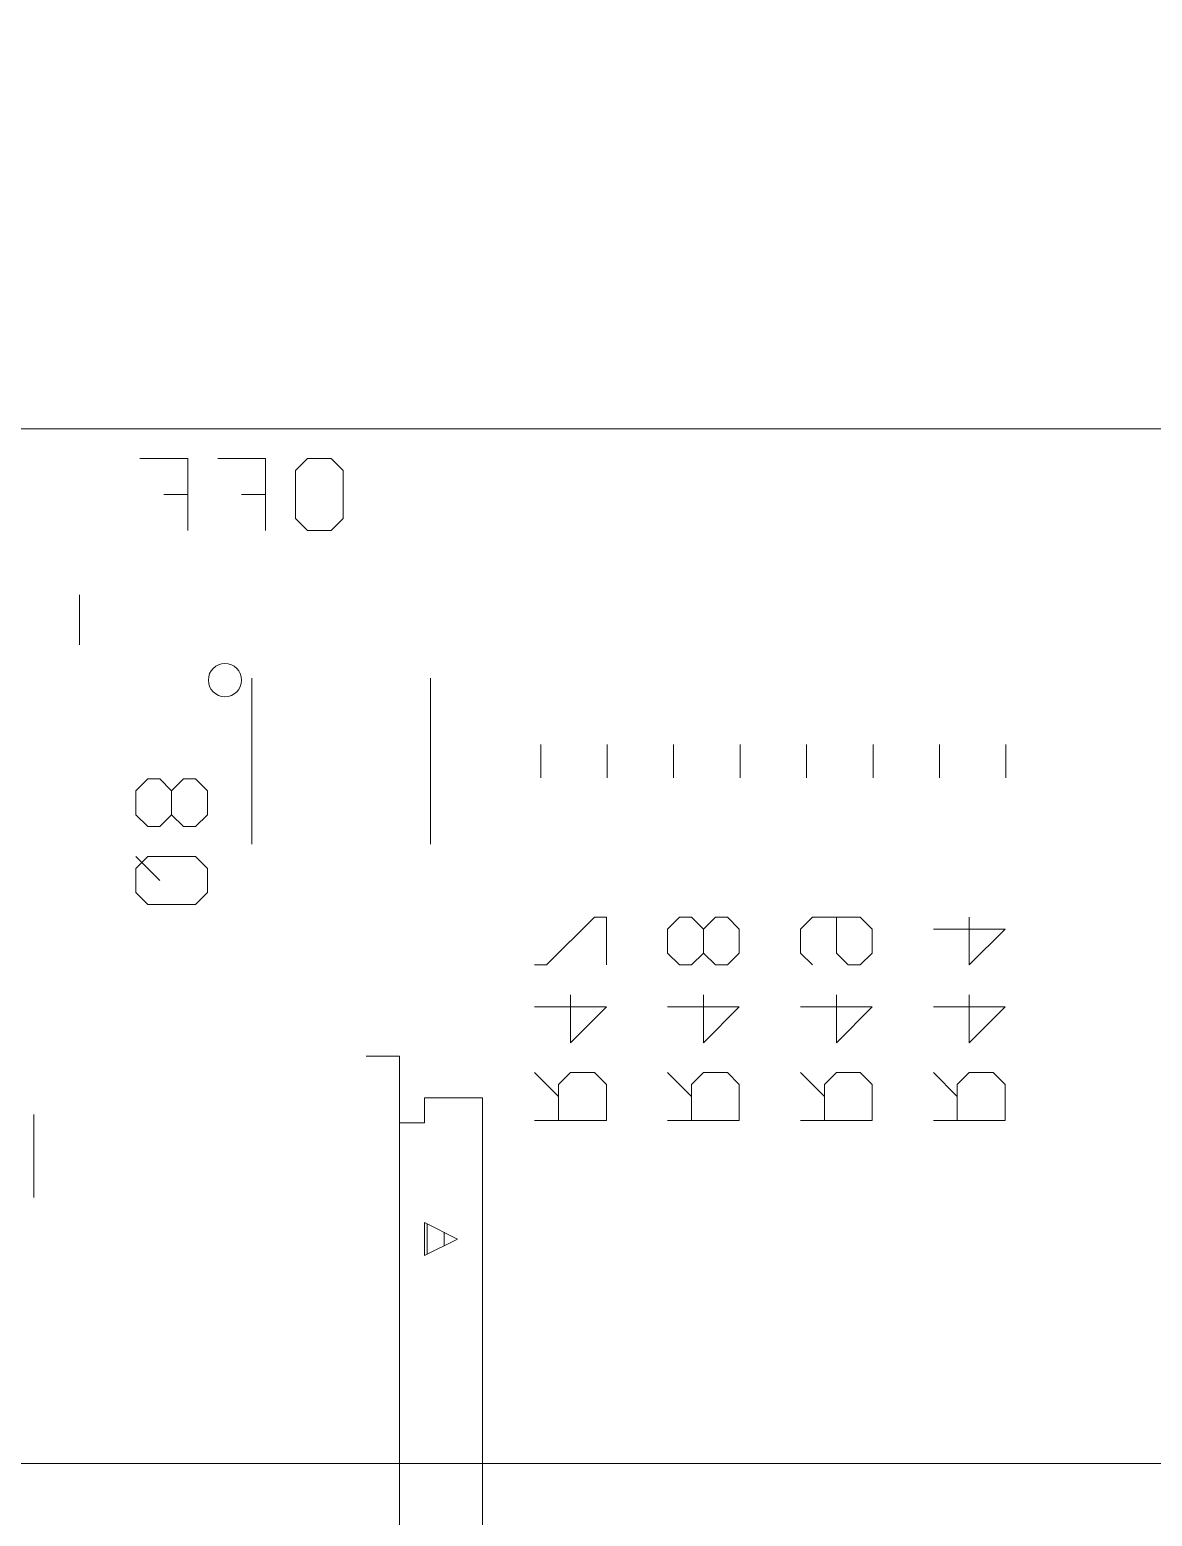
# Model space of a CAD drawing. Header units: millimetres. Extents: x -300 to -177, y 79 to 147.
# Drawn here: x -233.86 to -220.34, y 129.58 to 147.47 of the extents above; entities that cross this region are included whole.
import ezdxf

# ---------------------------------------------------------------- set-up
doc = ezdxf.new("R2010")
doc.units = ezdxf.units.MM
doc.header["$MEASUREMENT"] = 0
doc.layers.add('cut', color=7, linetype='Continuous')
doc.layers.add('reference', color=7, linetype='Continuous')

msp = doc.modelspace()

# ---------------------------------------------------------------- linework, layer by layer
at = {"layer": 'cut', "color": 250, "lineweight": 9}
for points, knots in [([(-197.1254, 145.9896), (-197.1254, 145.9896), (-196.2554, 145.7996), (-196.2554, 145.7996), (-196.2554, 145.7996), (-196.2554, 145.7996), (-195.5054, 145.6396), (-195.5054, 145.6396), (-195.5054, 145.6396), (-195.5054, 145.6396), (-194.3554, 145.3596), (-194.3554, 145.3596), (-194.3554, 145.3596), (-194.3554, 145.3596), (-193.5554, 145.1596), (-193.5554, 145.1596), (-193.5554, 145.1596), (-192.4998, 144.849), (-191.6513, 144.6358), (-190.6654, 144.3496), (-190.6654, 144.3496), (-190.6654, 144.3496), (-189.4954, 143.9796), (-189.4954, 143.9796), (-189.4954, 143.9796), (-189.4954, 143.9796), (-188.5654, 143.6796), (-188.5654, 143.6796), (-188.5654, 143.6796), (-188.5654, 143.6796), (-187.8954, 143.4496), (-187.8954, 143.4496), (-187.8954, 143.4496), (-187.8954, 143.4496), (-187.3354, 143.2596), (-187.3354, 143.2596), (-187.3354, 143.2596), (-186.4341, 142.9285), (-185.1783, 142.4534), (-184.3154, 142.1096), (-184.3154, 142.1096), (-184.3154, 142.1096), (-183.7054, 141.8596), (-183.7054, 141.8596), (-183.7054, 141.8596), (-183.7054, 141.8596), (-182.8354, 141.4896), (-182.8354, 141.4896), (-182.8354, 141.4896), (-182.8354, 141.4896), (-181.8254, 141.0496), (-181.8254, 141.0496), (-181.8254, 141.0496), (-181.8254, 141.0496), (-180.9854, 140.6696), (-180.9854, 140.6696), (-180.9854, 140.6696), (-180.6379, 140.5092), (-178.9287, 139.6762), (-178.9117, 139.6665), (-178.9117, 139.6665), (-177.959, 139.1488), (-177.3314, 138.1622), (-177.3054, 137.0696), (-177.3054, 137.0696), (-177.3054, 137.0696), (-177.3055, 88.4696), (-177.3055, 88.4696), (-177.3055, 88.4696), (-177.3055, 83.499), (-181.3349, 79.4696), (-186.3054, 79.4696), (-186.3054, 79.4696), (-186.3054, 79.4696), (-276.0913, 79.4696), (-276.0913, 79.4696), (-276.0913, 79.4696), (-276.3565, 79.4696), (-276.6108, 79.575), (-276.7984, 79.7625), (-276.7984, 79.7625), (-276.7984, 79.7625), (-276.9125, 79.8767), (-276.9125, 79.8767), (-276.9125, 79.8767), (-277.1001, 80.0642), (-277.3544, 80.1696), (-277.6197, 80.1696), (-277.6197, 80.1696), (-277.6197, 80.1696), (-285.9913, 80.1696), (-285.9913, 80.1696), (-285.9913, 80.1696), (-286.2565, 80.1696), (-286.5108, 80.0642), (-286.6984, 79.8767), (-286.6984, 79.8767), (-286.6984, 79.8767), (-286.8125, 79.7625), (-286.8125, 79.7625), (-286.8125, 79.7625), (-287.0001, 79.575), (-287.2544, 79.4696), (-287.5197, 79.4696), (-287.5197, 79.4696), (-287.5197, 79.4696), (-287.9055, 79.4696), (-287.9055, 79.4696), (-287.9055, 79.4696), (-290.2924, 79.4696), (-292.5816, 80.4178), (-294.2694, 82.1056), (-294.2694, 82.1056), (-295.9572, 83.7935), (-296.9055, 86.0827), (-296.9055, 88.4696), (-296.9055, 88.4696), (-296.9055, 88.4696), (-296.9054, 137.0697), (-296.9054, 137.0697), (-296.9054, 137.0697), (-296.8795, 138.1622), (-296.2519, 139.1554), (-295.2992, 139.6665), (-295.2992, 139.6665), (-294.1017, 140.3089), (-293.8755, 140.3696), (-293.2255, 140.6696), (-293.2255, 140.6696), (-293.2255, 140.6696), (-292.3855, 141.0496), (-292.3855, 141.0496), (-292.3855, 141.0496), (-292.3855, 141.0496), (-291.3755, 141.4896), (-291.3755, 141.4896), (-291.3755, 141.4896), (-291.3755, 141.4896), (-290.5055, 141.8596), (-290.5055, 141.8596), (-290.5055, 141.8596), (-290.5055, 141.8596), (-289.8955, 142.1096), (-289.8955, 142.1096), (-289.8955, 142.1096), (-289.0049, 142.4644), (-287.8148, 142.9145), (-286.8755, 143.2596), (-286.8755, 143.2596), (-286.8755, 143.2596), (-286.3155, 143.4496), (-286.3155, 143.4496), (-286.3155, 143.4496), (-286.3155, 143.4496), (-285.6455, 143.6796), (-285.6455, 143.6796), (-285.6455, 143.6796), (-285.6455, 143.6796), (-284.7155, 143.9796), (-284.7155, 143.9796), (-284.7155, 143.9796), (-284.7155, 143.9796), (-283.5455, 144.3496), (-283.5455, 144.3496), (-283.5455, 144.3496), (-282.5597, 144.6358), (-281.7105, 144.8493), (-280.6555, 145.1596), (-280.6555, 145.1596), (-280.6555, 145.1596), (-279.8555, 145.3596), (-279.8555, 145.3596), (-279.8555, 145.3596), (-279.8555, 145.3596), (-278.7055, 145.6396), (-278.7055, 145.6396), (-278.7055, 145.6396), (-278.7055, 145.6396), (-277.9555, 145.7996), (-277.9555, 145.7996), (-277.9555, 145.7996), (-277.9555, 145.7996), (-277.0855, 145.9896), (-277.0855, 145.9896), (-277.0855, 145.9896), (-276.4395, 146.1317), (-274.7135, 146.4389), (-273.9055, 146.5696), (-273.9055, 146.5696), (-273.9055, 146.5696), (-272.9855, 146.7096), (-272.9855, 146.7096), (-272.9855, 146.7096), (-272.9855, 146.7096), (-272.1055, 146.8396), (-272.1055, 146.8396), (-272.1055, 146.8396), (-272.1055, 146.8396), (-270.9155, 146.9896), (-270.9155, 146.9896), (-270.9155, 146.9896), (-269.7953, 147.1262), (-268.5842, 147.2062), (-267.3855, 147.3296), (-267.3855, 147.3296), (-267.3855, 147.3296), (-266.4855, 147.3896), (-266.4855, 147.3896), (-266.4855, 147.3896), (-266.4855, 147.3896), (-264.9055, 147.4696), (-264.9055, 147.4696), (-264.9055, 147.4696), (-264.9055, 147.4696), (-262.6055, 147.4696), (-262.6055, 147.4696), (-262.6055, 147.4696), (-261.8098, 147.4696), (-261.0467, 147.1535), (-260.4841, 146.5909), (-260.4841, 146.5909), (-259.9215, 146.0283), (-259.6055, 145.2652), (-259.6055, 144.4696), (-259.6055, 144.4696), (-259.6055, 143.9922), (-259.4158, 143.5344), (-259.0782, 143.1968), (-259.0782, 143.1968), (-258.7407, 142.8592), (-258.2828, 142.6696), (-257.8055, 142.6696), (-257.8055, 142.6696), (-257.8055, 142.6696), (-216.4054, 142.6696), (-216.4054, 142.6696), (-216.4054, 142.6696), (-215.4113, 142.6696), (-214.6055, 143.4755), (-214.6054, 144.4696), (-214.6054, 144.4696), (-214.6054, 145.2652), (-214.2894, 146.0283), (-213.7268, 146.5909), (-213.7268, 146.5909), (-213.1642, 147.1535), (-212.4011, 147.4696), (-211.6054, 147.4696), (-211.6054, 147.4696), (-211.6054, 147.4696), (-209.3054, 147.4696), (-209.3054, 147.4696), (-209.3054, 147.4696), (-209.3054, 147.4696), (-207.7254, 147.3896), (-207.7254, 147.3896), (-207.7254, 147.3896), (-207.7254, 147.3896), (-206.8254, 147.3296), (-206.8254, 147.3296), (-206.8254, 147.3296), (-205.6281, 147.2065), (-204.4149, 147.1261), (-203.2954, 146.9896), (-203.2954, 146.9896), (-203.2954, 146.9896), (-202.1054, 146.8396), (-202.1054, 146.8396), (-202.1054, 146.8396), (-202.1054, 146.8396), (-201.2254, 146.7096), (-201.2254, 146.7096), (-201.2254, 146.7096), (-201.2254, 146.7096), (-200.3054, 146.5696), (-200.3054, 146.5696), (-200.3054, 146.5696), (-199.4976, 146.4389), (-197.771, 146.1316), (-197.1254, 145.9896)], [0, 0, 0, 0, 0.0140845, 0.0140845, 0.0140845, 0.0140845, 0.028169, 0.028169, 0.028169, 0.028169, 0.0422535, 0.0422535, 0.0422535, 0.0422535, 0.056338, 0.056338, 0.056338, 0.056338, 0.0704225, 0.0704225, 0.0704225, 0.0704225, 0.084507, 0.084507, 0.084507, 0.084507, 0.0985915, 0.0985915, 0.0985915, 0.0985915, 0.1126761, 0.1126761, 0.1126761, 0.1126761, 0.1267606, 0.1267606, 0.1267606, 0.1267606, 0.1408451, 0.1408451, 0.1408451, 0.1408451, 0.1549296, 0.1549296, 0.1549296, 0.1549296, 0.1690141, 0.1690141, 0.1690141, 0.1690141, 0.1830986, 0.1830986, 0.1830986, 0.1830986, 0.1971831, 0.1971831, 0.1971831, 0.1971831, 0.2112676, 0.2112676, 0.2112676, 0.2112676, 0.2253521, 0.2253521, 0.2253521, 0.2253521, 0.2394366, 0.2394366, 0.2394366, 0.2394366, 0.2535211, 0.2535211, 0.2535211, 0.2535211, 0.2676056, 0.2676056, 0.2676056, 0.2676056, 0.2816901, 0.2816901, 0.2816901, 0.2816901, 0.2957746, 0.2957746, 0.2957746, 0.2957746, 0.3098592, 0.3098592, 0.3098592, 0.3098592, 0.3239437, 0.3239437, 0.3239437, 0.3239437, 0.3380282, 0.3380282, 0.3380282, 0.3380282, 0.3521127, 0.3521127, 0.3521127, 0.3521127, 0.3661972, 0.3661972, 0.3661972, 0.3661972, 0.3802817, 0.3802817, 0.3802817, 0.3802817, 0.3943662, 0.3943662, 0.3943662, 0.3943662, 0.4084507, 0.4084507, 0.4084507, 0.4084507, 0.4225352, 0.4225352, 0.4225352, 0.4225352, 0.4366197, 0.4366197, 0.4366197, 0.4366197, 0.4507042, 0.4507042, 0.4507042, 0.4507042, 0.4647887, 0.4647887, 0.4647887, 0.4647887, 0.4788732, 0.4788732, 0.4788732, 0.4788732, 0.4929577, 0.4929577, 0.4929577, 0.4929577, 0.5070423, 0.5070423, 0.5070423, 0.5070423, 0.5211268, 0.5211268, 0.5211268, 0.5211268, 0.5352113, 0.5352113, 0.5352113, 0.5352113, 0.5492958, 0.5492958, 0.5492958, 0.5492958, 0.5633803, 0.5633803, 0.5633803, 0.5633803, 0.5774648, 0.5774648, 0.5774648, 0.5774648, 0.5915493, 0.5915493, 0.5915493, 0.5915493, 0.6056338, 0.6056338, 0.6056338, 0.6056338, 0.6197183, 0.6197183, 0.6197183, 0.6197183, 0.6338028, 0.6338028, 0.6338028, 0.6338028, 0.6478873, 0.6478873, 0.6478873, 0.6478873, 0.6619718, 0.6619718, 0.6619718, 0.6619718, 0.6760563, 0.6760563, 0.6760563, 0.6760563, 0.6901408, 0.6901408, 0.6901408, 0.6901408, 0.7042254, 0.7042254, 0.7042254, 0.7042254, 0.7183099, 0.7183099, 0.7183099, 0.7183099, 0.7323944, 0.7323944, 0.7323944, 0.7323944, 0.7464789, 0.7464789, 0.7464789, 0.7464789, 0.7605634, 0.7605634, 0.7605634, 0.7605634, 0.7746479, 0.7746479, 0.7746479, 0.7746479, 0.7887324, 0.7887324, 0.7887324, 0.7887324, 0.8028169, 0.8028169, 0.8028169, 0.8028169, 0.8169014, 0.8169014, 0.8169014, 0.8169014, 0.8309859, 0.8309859, 0.8309859, 0.8309859, 0.8450704, 0.8450704, 0.8450704, 0.8450704, 0.8591549, 0.8591549, 0.8591549, 0.8591549, 0.8732394, 0.8732394, 0.8732394, 0.8732394, 0.8873239, 0.8873239, 0.8873239, 0.8873239, 0.9014085, 0.9014085, 0.9014085, 0.9014085, 0.915493, 0.915493, 0.915493, 0.915493, 0.9295775, 0.9295775, 0.9295775, 0.9295775, 0.943662, 0.943662, 0.943662, 0.943662, 0.9577465, 0.9577465, 0.9577465, 0.9577465, 0.971831, 0.971831, 0.971831, 0.971831, 1, 1, 1, 1]), ([(-212.6295, 138.2195), (-212.6295, 138.2195), (-212.2813, 138.2195), (-212.2813, 138.2195), (-212.2813, 138.2195), (-211.9095, 138.2195), (-211.6054, 137.9154), (-211.6054, 137.5436), (-211.6054, 137.5436), (-211.6054, 137.5436), (-211.6054, 129.4883), (-211.6054, 129.4883), (-211.6054, 129.4883), (-211.6054, 129.4583), (-211.6075, 129.4287), (-211.6113, 129.3997), (-211.6113, 129.3997), (-211.6075, 129.3657), (-211.6054, 129.3312), (-211.6054, 129.2963), (-211.6054, 129.2963), (-211.6054, 129.2963), (-211.6054, 97.6427), (-211.6054, 97.6427), (-211.6054, 97.6427), (-211.6054, 97.1349), (-212.0208, 96.7195), (-212.5286, 96.7195), (-212.5286, 96.7195), (-212.5286, 96.7195), (-261.6822, 96.7195), (-261.6822, 96.7195), (-261.6822, 96.7195), (-262.19, 96.7195), (-262.6054, 97.1349), (-262.6054, 97.6427), (-262.6054, 97.6427), (-262.6054, 97.6427), (-262.6054, 129.2963), (-262.6054, 129.2963), (-262.6054, 129.2963), (-262.6054, 129.8041), (-262.19, 130.2195), (-261.6822, 130.2195), (-261.6822, 130.2195), (-261.6822, 130.2195), (-213.3054, 130.2195), (-213.3054, 130.2195), (-213.3054, 130.2195), (-213.3054, 130.2195), (-213.3054, 137.5436), (-213.3054, 137.5436), (-213.3054, 137.5436), (-213.3054, 137.9154), (-213.0013, 138.2195), (-212.6295, 138.2195)], [0, 0, 0, 0, 0.0666667, 0.0666667, 0.0666667, 0.0666667, 0.1333333, 0.1333333, 0.1333333, 0.1333333, 0.2, 0.2, 0.2, 0.2, 0.2666667, 0.2666667, 0.2666667, 0.2666667, 0.3333333, 0.3333333, 0.3333333, 0.3333333, 0.4, 0.4, 0.4, 0.4, 0.4666667, 0.4666667, 0.4666667, 0.4666667, 0.5333333, 0.5333333, 0.5333333, 0.5333333, 0.6, 0.6, 0.6, 0.6, 0.6666667, 0.6666667, 0.6666667, 0.6666667, 0.7333333, 0.7333333, 0.7333333, 0.7333333, 0.8, 0.8, 0.8, 0.8, 0.8666667, 0.8666667, 0.8666667, 0.8666667, 1, 1, 1, 1])]:
    msp.add_open_spline(points, degree=3, knots=knots, dxfattribs=at)
at = {"layer": 'reference', "color": 242, "lineweight": 9}
for points in [[(-231.9526, 142.3101), (-231.9526, 142.3101), (-232.529, 142.3101), (-232.529, 142.3101)], [(-231.9526, 141.4458), (-231.9526, 141.4458), (-231.9526, 142.3101), (-231.9526, 142.3101)], [(-231.0171, 142.3101), (-231.0171, 142.3101), (-231.5933, 142.3101), (-231.5933, 142.3101)], [(-231.0171, 141.4458), (-231.0171, 141.4458), (-231.0171, 142.3101), (-231.0171, 142.3101)], [(-230.6578, 142.1661), (-230.6578, 142.1661), (-230.5138, 142.3101), (-230.5138, 142.3101)], [(-230.5138, 142.3101), (-230.5138, 142.3101), (-230.2257, 142.3101), (-230.2257, 142.3101)], [(-230.2257, 142.3101), (-230.2257, 142.3101), (-230.0816, 142.1661), (-230.0816, 142.1661)], [(-230.6578, 141.5899), (-230.6578, 141.5899), (-230.6578, 142.1661), (-230.6578, 142.1661)], [(-230.0816, 142.1661), (-230.0816, 142.1661), (-230.0816, 141.5899), (-230.0816, 141.5899)], [(-231.9526, 141.878), (-231.9526, 141.878), (-232.2407, 141.878), (-232.2407, 141.878)], [(-231.0171, 141.878), (-231.0171, 141.878), (-231.3052, 141.878), (-231.3052, 141.878)], [(-230.5138, 141.4458), (-230.5138, 141.4458), (-230.6578, 141.5899), (-230.6578, 141.5899)], [(-230.0816, 141.5899), (-230.0816, 141.5899), (-230.2257, 141.4458), (-230.2257, 141.4458)], [(-230.2257, 141.4458), (-230.2257, 141.4458), (-230.5138, 141.4458), (-230.5138, 141.4458)], [(-233.2554, 140.6696), (-233.2554, 140.6696), (-233.2554, 140.0696), (-233.2554, 140.0696)], [(-231.1804, 137.6696), (-231.1804, 137.6696), (-231.1804, 139.6696), (-231.1804, 139.6696)], [(-229.0304, 137.6696), (-229.0304, 137.6696), (-229.0304, 139.6696), (-229.0304, 139.6696)], [(-227.7054, 138.8696), (-227.7054, 138.8696), (-227.7054, 138.4696), (-227.7054, 138.4696)], [(-226.9054, 138.8696), (-226.9054, 138.8696), (-226.9054, 138.4696), (-226.9054, 138.4696)], [(-226.1054, 138.8696), (-226.1054, 138.8696), (-226.1054, 138.4696), (-226.1054, 138.4696)], [(-225.3054, 138.8696), (-225.3054, 138.8696), (-225.3054, 138.4696), (-225.3054, 138.4696)], [(-224.5054, 138.8696), (-224.5054, 138.8696), (-224.5054, 138.4696), (-224.5054, 138.4696)], [(-223.7054, 138.8696), (-223.7054, 138.8696), (-223.7054, 138.4696), (-223.7054, 138.4696)], [(-222.9054, 138.8696), (-222.9054, 138.8696), (-222.9054, 138.4696), (-222.9054, 138.4696)], [(-222.1054, 138.8696), (-222.1054, 138.8696), (-222.1054, 138.4696), (-222.1054, 138.4696)], [(-232.4351, 138.4576), (-232.4351, 138.4576), (-232.5792, 138.3135), (-232.5792, 138.3135)], [(-232.2911, 138.4576), (-232.2911, 138.4576), (-232.4351, 138.4576), (-232.4351, 138.4576)], [(-232.147, 138.3135), (-232.147, 138.3135), (-232.2911, 138.4576), (-232.2911, 138.4576)], [(-232.003, 138.4576), (-232.003, 138.4576), (-232.147, 138.3135), (-232.147, 138.3135)], [(-231.8589, 138.4576), (-231.8589, 138.4576), (-232.003, 138.4576), (-232.003, 138.4576)], [(-231.7148, 138.3135), (-231.7148, 138.3135), (-231.8589, 138.4576), (-231.8589, 138.4576)], [(-232.5792, 138.3135), (-232.5792, 138.3135), (-232.5792, 138.0254), (-232.5792, 138.0254)], [(-232.147, 138.0254), (-232.147, 138.0254), (-232.147, 138.3135), (-232.147, 138.3135)], [(-231.7148, 138.0254), (-231.7148, 138.0254), (-231.7148, 138.3135), (-231.7148, 138.3135)], [(-232.5792, 138.0254), (-232.5792, 138.0254), (-232.4351, 137.8813), (-232.4351, 137.8813)], [(-232.2911, 137.8813), (-232.2911, 137.8813), (-232.147, 138.0254), (-232.147, 138.0254)], [(-232.147, 138.0254), (-232.147, 138.0254), (-232.003, 137.8813), (-232.003, 137.8813)], [(-231.8589, 137.8813), (-231.8589, 137.8813), (-231.7148, 138.0254), (-231.7148, 138.0254)], [(-232.4351, 137.8813), (-232.4351, 137.8813), (-232.2911, 137.8813), (-232.2911, 137.8813)], [(-232.003, 137.8813), (-232.003, 137.8813), (-231.8589, 137.8813), (-231.8589, 137.8813)], [(-232.4351, 137.522), (-232.4351, 137.522), (-232.5792, 137.378), (-232.5792, 137.378)], [(-232.2911, 137.2339), (-232.2911, 137.2339), (-232.5792, 137.522), (-232.5792, 137.522)], [(-232.5792, 137.378), (-232.5792, 137.378), (-232.5792, 137.0899), (-232.5792, 137.0899)], [(-231.8589, 137.522), (-231.8589, 137.522), (-232.4351, 137.522), (-232.4351, 137.522)], [(-231.7148, 137.378), (-231.7148, 137.378), (-231.8589, 137.522), (-231.8589, 137.522)], [(-231.7148, 137.0899), (-231.7148, 137.0899), (-231.7148, 137.378), (-231.7148, 137.378)], [(-232.5792, 137.0899), (-232.5792, 137.0899), (-232.4351, 136.9458), (-232.4351, 136.9458)], [(-231.8589, 136.9458), (-231.8589, 136.9458), (-231.7148, 137.0899), (-231.7148, 137.0899)], [(-232.4351, 136.9458), (-232.4351, 136.9458), (-231.8589, 136.9458), (-231.8589, 136.9458)], [(-227.0589, 136.7931), (-227.0589, 136.7931), (-227.6351, 136.2168), (-227.6351, 136.2168)], [(-226.9149, 136.7931), (-226.9149, 136.7931), (-227.0589, 136.7931), (-227.0589, 136.7931)], [(-226.9149, 136.2168), (-226.9149, 136.2168), (-226.9149, 136.7931), (-226.9149, 136.7931)], [(-226.0351, 136.7931), (-226.0351, 136.7931), (-226.1792, 136.649), (-226.1792, 136.649)], [(-226.1792, 136.649), (-226.1792, 136.649), (-226.1792, 136.3609), (-226.1792, 136.3609)], [(-225.8911, 136.7931), (-225.8911, 136.7931), (-226.0351, 136.7931), (-226.0351, 136.7931)], [(-225.747, 136.649), (-225.747, 136.649), (-225.8911, 136.7931), (-225.8911, 136.7931)], [(-225.603, 136.7931), (-225.603, 136.7931), (-225.747, 136.649), (-225.747, 136.649)], [(-225.747, 136.3609), (-225.747, 136.3609), (-225.747, 136.649), (-225.747, 136.649)], [(-225.4589, 136.7931), (-225.4589, 136.7931), (-225.603, 136.7931), (-225.603, 136.7931)], [(-225.3149, 136.649), (-225.3149, 136.649), (-225.4589, 136.7931), (-225.4589, 136.7931)], [(-225.3149, 136.3609), (-225.3149, 136.3609), (-225.3149, 136.649), (-225.3149, 136.649)], [(-224.5792, 136.649), (-224.5792, 136.649), (-224.4351, 136.7931), (-224.4351, 136.7931)], [(-224.5792, 136.3609), (-224.5792, 136.3609), (-224.5792, 136.649), (-224.5792, 136.649)], [(-224.4351, 136.7931), (-224.4351, 136.7931), (-223.8589, 136.7931), (-223.8589, 136.7931)], [(-224.147, 136.3609), (-224.147, 136.3609), (-224.147, 136.7931), (-224.147, 136.7931)], [(-223.8589, 136.7931), (-223.8589, 136.7931), (-223.7149, 136.649), (-223.7149, 136.649)], [(-223.7149, 136.649), (-223.7149, 136.649), (-223.7149, 136.3609), (-223.7149, 136.3609)], [(-222.9792, 136.649), (-222.9792, 136.649), (-222.1149, 136.649), (-222.1149, 136.649)], [(-222.547, 136.2168), (-222.547, 136.2168), (-222.547, 136.7931), (-222.547, 136.7931)], [(-222.1149, 136.649), (-222.1149, 136.649), (-222.547, 136.2168), (-222.547, 136.2168)], [(-226.1792, 136.3609), (-226.1792, 136.3609), (-226.0351, 136.2168), (-226.0351, 136.2168)], [(-225.8911, 136.2168), (-225.8911, 136.2168), (-225.747, 136.3609), (-225.747, 136.3609)], [(-225.747, 136.3609), (-225.747, 136.3609), (-225.603, 136.2168), (-225.603, 136.2168)], [(-225.4589, 136.2168), (-225.4589, 136.2168), (-225.3149, 136.3609), (-225.3149, 136.3609)], [(-224.4351, 136.2168), (-224.4351, 136.2168), (-224.5792, 136.3609), (-224.5792, 136.3609)], [(-224.003, 136.2168), (-224.003, 136.2168), (-224.147, 136.3609), (-224.147, 136.3609)], [(-223.7149, 136.3609), (-223.7149, 136.3609), (-223.8589, 136.2168), (-223.8589, 136.2168)], [(-227.6351, 136.2168), (-227.6351, 136.2168), (-227.7792, 136.2168), (-227.7792, 136.2168)], [(-226.0351, 136.2168), (-226.0351, 136.2168), (-225.8911, 136.2168), (-225.8911, 136.2168)], [(-225.603, 136.2168), (-225.603, 136.2168), (-225.4589, 136.2168), (-225.4589, 136.2168)], [(-223.8589, 136.2168), (-223.8589, 136.2168), (-224.003, 136.2168), (-224.003, 136.2168)], [(-227.347, 135.2813), (-227.347, 135.2813), (-227.347, 135.8575), (-227.347, 135.8575)], [(-225.747, 135.2813), (-225.747, 135.2813), (-225.747, 135.8575), (-225.747, 135.8575)], [(-224.147, 135.2813), (-224.147, 135.2813), (-224.147, 135.8575), (-224.147, 135.8575)], [(-222.547, 135.2813), (-222.547, 135.2813), (-222.547, 135.8575), (-222.547, 135.8575)], [(-227.7792, 135.7135), (-227.7792, 135.7135), (-226.9149, 135.7135), (-226.9149, 135.7135)], [(-226.9149, 135.7135), (-226.9149, 135.7135), (-227.347, 135.2813), (-227.347, 135.2813)], [(-226.1792, 135.7135), (-226.1792, 135.7135), (-225.3149, 135.7135), (-225.3149, 135.7135)], [(-225.3149, 135.7135), (-225.3149, 135.7135), (-225.747, 135.2813), (-225.747, 135.2813)], [(-224.5792, 135.7135), (-224.5792, 135.7135), (-223.7149, 135.7135), (-223.7149, 135.7135)], [(-223.7149, 135.7135), (-223.7149, 135.7135), (-224.147, 135.2813), (-224.147, 135.2813)], [(-222.9792, 135.7135), (-222.9792, 135.7135), (-222.1149, 135.7135), (-222.1149, 135.7135)], [(-222.1149, 135.7135), (-222.1149, 135.7135), (-222.547, 135.2813), (-222.547, 135.2813)], [(-229.8054, 135.1196), (-229.8054, 135.1196), (-229.4054, 135.1196), (-229.4054, 135.1196)], [(-229.4054, 135.1196), (-229.4054, 135.1196), (-229.4054, 134.3196), (-229.4054, 134.3196)], [(-227.4911, 134.6339), (-227.4911, 134.6339), (-227.7792, 134.922), (-227.7792, 134.922)], [(-227.347, 134.922), (-227.347, 134.922), (-227.4911, 134.778), (-227.4911, 134.778)], [(-227.0589, 134.922), (-227.0589, 134.922), (-227.347, 134.922), (-227.347, 134.922)], [(-226.9149, 134.778), (-226.9149, 134.778), (-227.0589, 134.922), (-227.0589, 134.922)], [(-225.8911, 134.6339), (-225.8911, 134.6339), (-226.1792, 134.922), (-226.1792, 134.922)], [(-225.747, 134.922), (-225.747, 134.922), (-225.8911, 134.778), (-225.8911, 134.778)], [(-225.4589, 134.922), (-225.4589, 134.922), (-225.747, 134.922), (-225.747, 134.922)], [(-225.3149, 134.778), (-225.3149, 134.778), (-225.4589, 134.922), (-225.4589, 134.922)], [(-224.2911, 134.6339), (-224.2911, 134.6339), (-224.5792, 134.922), (-224.5792, 134.922)], [(-224.147, 134.922), (-224.147, 134.922), (-224.2911, 134.778), (-224.2911, 134.778)], [(-223.8589, 134.922), (-223.8589, 134.922), (-224.147, 134.922), (-224.147, 134.922)], [(-223.7149, 134.778), (-223.7149, 134.778), (-223.8589, 134.922), (-223.8589, 134.922)], [(-222.6911, 134.6339), (-222.6911, 134.6339), (-222.9792, 134.922), (-222.9792, 134.922)], [(-222.547, 134.922), (-222.547, 134.922), (-222.6911, 134.778), (-222.6911, 134.778)], [(-222.2589, 134.922), (-222.2589, 134.922), (-222.547, 134.922), (-222.547, 134.922)], [(-222.1149, 134.778), (-222.1149, 134.778), (-222.2589, 134.922), (-222.2589, 134.922)], [(-227.4911, 134.778), (-227.4911, 134.778), (-227.4911, 134.3458), (-227.4911, 134.3458)], [(-226.9149, 134.3458), (-226.9149, 134.3458), (-226.9149, 134.778), (-226.9149, 134.778)], [(-225.8911, 134.778), (-225.8911, 134.778), (-225.8911, 134.3458), (-225.8911, 134.3458)], [(-225.3149, 134.3458), (-225.3149, 134.3458), (-225.3149, 134.778), (-225.3149, 134.778)], [(-224.2911, 134.778), (-224.2911, 134.778), (-224.2911, 134.3458), (-224.2911, 134.3458)], [(-223.7149, 134.3458), (-223.7149, 134.3458), (-223.7149, 134.778), (-223.7149, 134.778)], [(-222.6911, 134.778), (-222.6911, 134.778), (-222.6911, 134.3458), (-222.6911, 134.3458)], [(-222.1149, 134.3458), (-222.1149, 134.3458), (-222.1149, 134.778), (-222.1149, 134.778)], [(-229.1054, 134.3196), (-229.1054, 134.3196), (-229.1054, 134.6196), (-229.1054, 134.6196)], [(-229.1054, 134.6196), (-229.1054, 134.6196), (-228.4054, 134.6196), (-228.4054, 134.6196)], [(-228.4054, 106.7196), (-228.4054, 106.7196), (-228.4054, 134.6196), (-228.4054, 134.6196)], [(-233.8054, 133.4196), (-233.8054, 133.4196), (-233.8054, 134.4196), (-233.8054, 134.4196)], [(-227.7792, 134.3458), (-227.7792, 134.3458), (-226.9149, 134.3458), (-226.9149, 134.3458)], [(-226.1792, 134.3458), (-226.1792, 134.3458), (-225.3149, 134.3458), (-225.3149, 134.3458)], [(-224.5792, 134.3458), (-224.5792, 134.3458), (-223.7149, 134.3458), (-223.7149, 134.3458)], [(-222.9792, 134.3458), (-222.9792, 134.3458), (-222.1149, 134.3458), (-222.1149, 134.3458)], [(-229.4054, 134.3196), (-229.4054, 134.3196), (-229.1054, 134.3196), (-229.1054, 134.3196)], [(-229.4054, 107.0196), (-229.4054, 107.0196), (-229.4054, 134.3196), (-229.4054, 134.3196)], [(-229.1054, 133.1196), (-229.1054, 133.1196), (-228.7054, 132.9196), (-228.7054, 132.9196)], [(-229.1054, 132.7196), (-229.1054, 132.7196), (-229.1054, 133.1196), (-229.1054, 133.1196)], [(-229.0702, 133.102), (-229.0702, 133.102), (-229.0702, 132.7372), (-229.0702, 132.7372)], [(-228.7054, 132.9196), (-228.7054, 132.9196), (-229.1054, 132.7196), (-229.1054, 132.7196)], [(-228.867, 133.0004), (-228.867, 133.0004), (-228.867, 132.8388), (-228.867, 132.8388)]]:
    msp.add_open_spline(points, degree=3, dxfattribs=at)
msp.add_open_spline([(-231.3054, 139.6446), (-231.3054, 139.7551), (-231.395, 139.8446), (-231.5054, 139.8446), (-231.5054, 139.8446), (-231.6159, 139.8446), (-231.7054, 139.7551), (-231.7054, 139.6446), (-231.7054, 139.6446), (-231.7055, 139.5341), (-231.6159, 139.4446), (-231.5055, 139.4446), (-231.5055, 139.4446), (-231.395, 139.4446), (-231.3055, 139.5341), (-231.3055, 139.6446), (-231.3055, 139.6446), (-231.3054, 139.6446), (-231.3054, 139.6446)], degree=3, knots=[0, 0, 0, 0, 0.2, 0.2, 0.2, 0.2, 0.4, 0.4, 0.4, 0.4, 0.6, 0.6, 0.6, 0.6, 1, 1, 1, 1.0001, 1.0001, 1.0001, 1.0001], dxfattribs=at)

doc.saveas('drawing.dxf')
